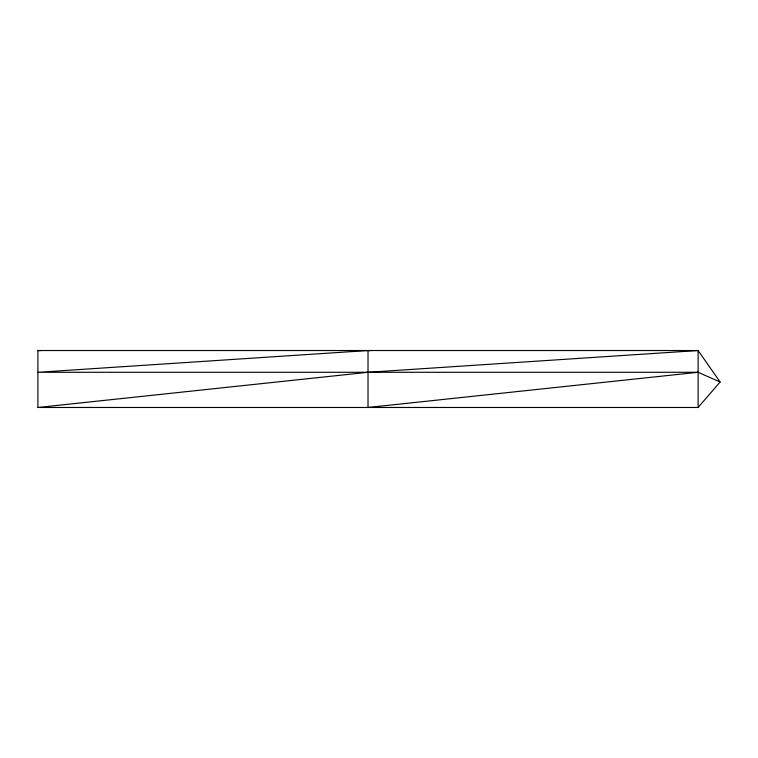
<?xml version="1.0" encoding="UTF-8"?>
<svg xmlns="http://www.w3.org/2000/svg" width="758" height="758" viewBox="0 0 758 758"><rect width="100%" height="100%" fill="white"/><g stroke="black" fill="none" stroke-linecap="round" stroke-linejoin="round"><path stroke-width="1.14" d="M37.9 407.472L37.9 350.528L698.127 350.528L720.1 382.004L698.127 407.472L37.9 407.472L368.018 372.282L698.127 350.528L698.127 407.472M698.127 372.282L368.018 407.472L368.018 350.528L37.9 372.282L698.127 372.282L720.1 382.004M368.018 350.528L370.368 350.679M37.9 350.528L40.259 350.679"/></g></svg>
